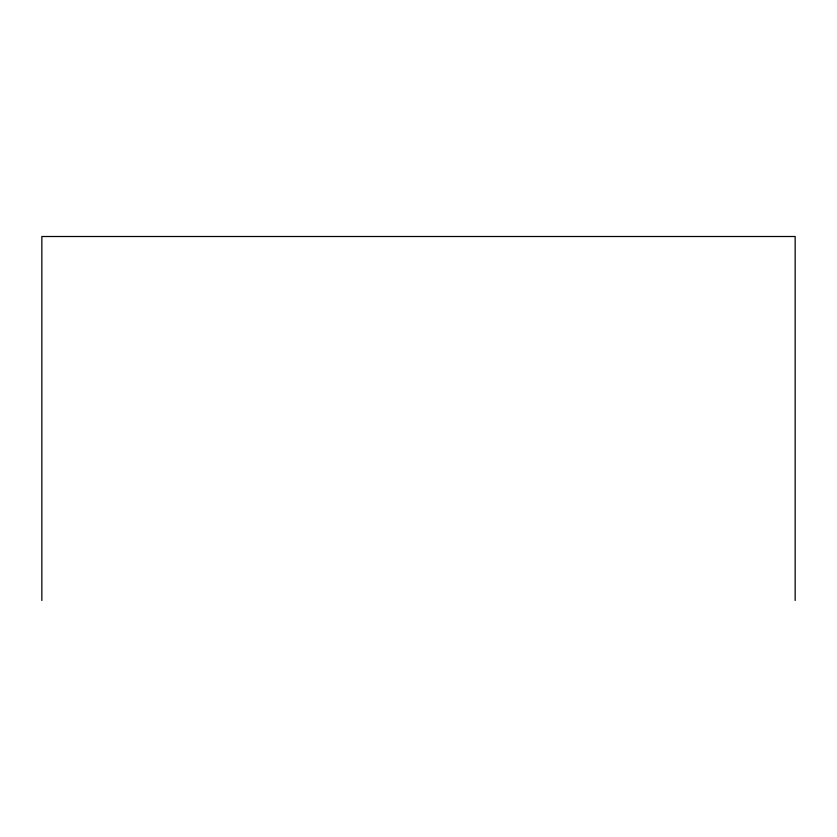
<?xml version="1.0" encoding="UTF-8"?>
<svg xmlns="http://www.w3.org/2000/svg" width="837" height="837" viewBox="0 0 837 837"><rect width="100%" height="100%" fill="white"/><g stroke="black" fill="none" stroke-linecap="round" stroke-linejoin="round"><path stroke-width="1.26" d="M795.15 600.495L795.15 236.505L41.85 236.505L41.85 600.495"/></g></svg>
